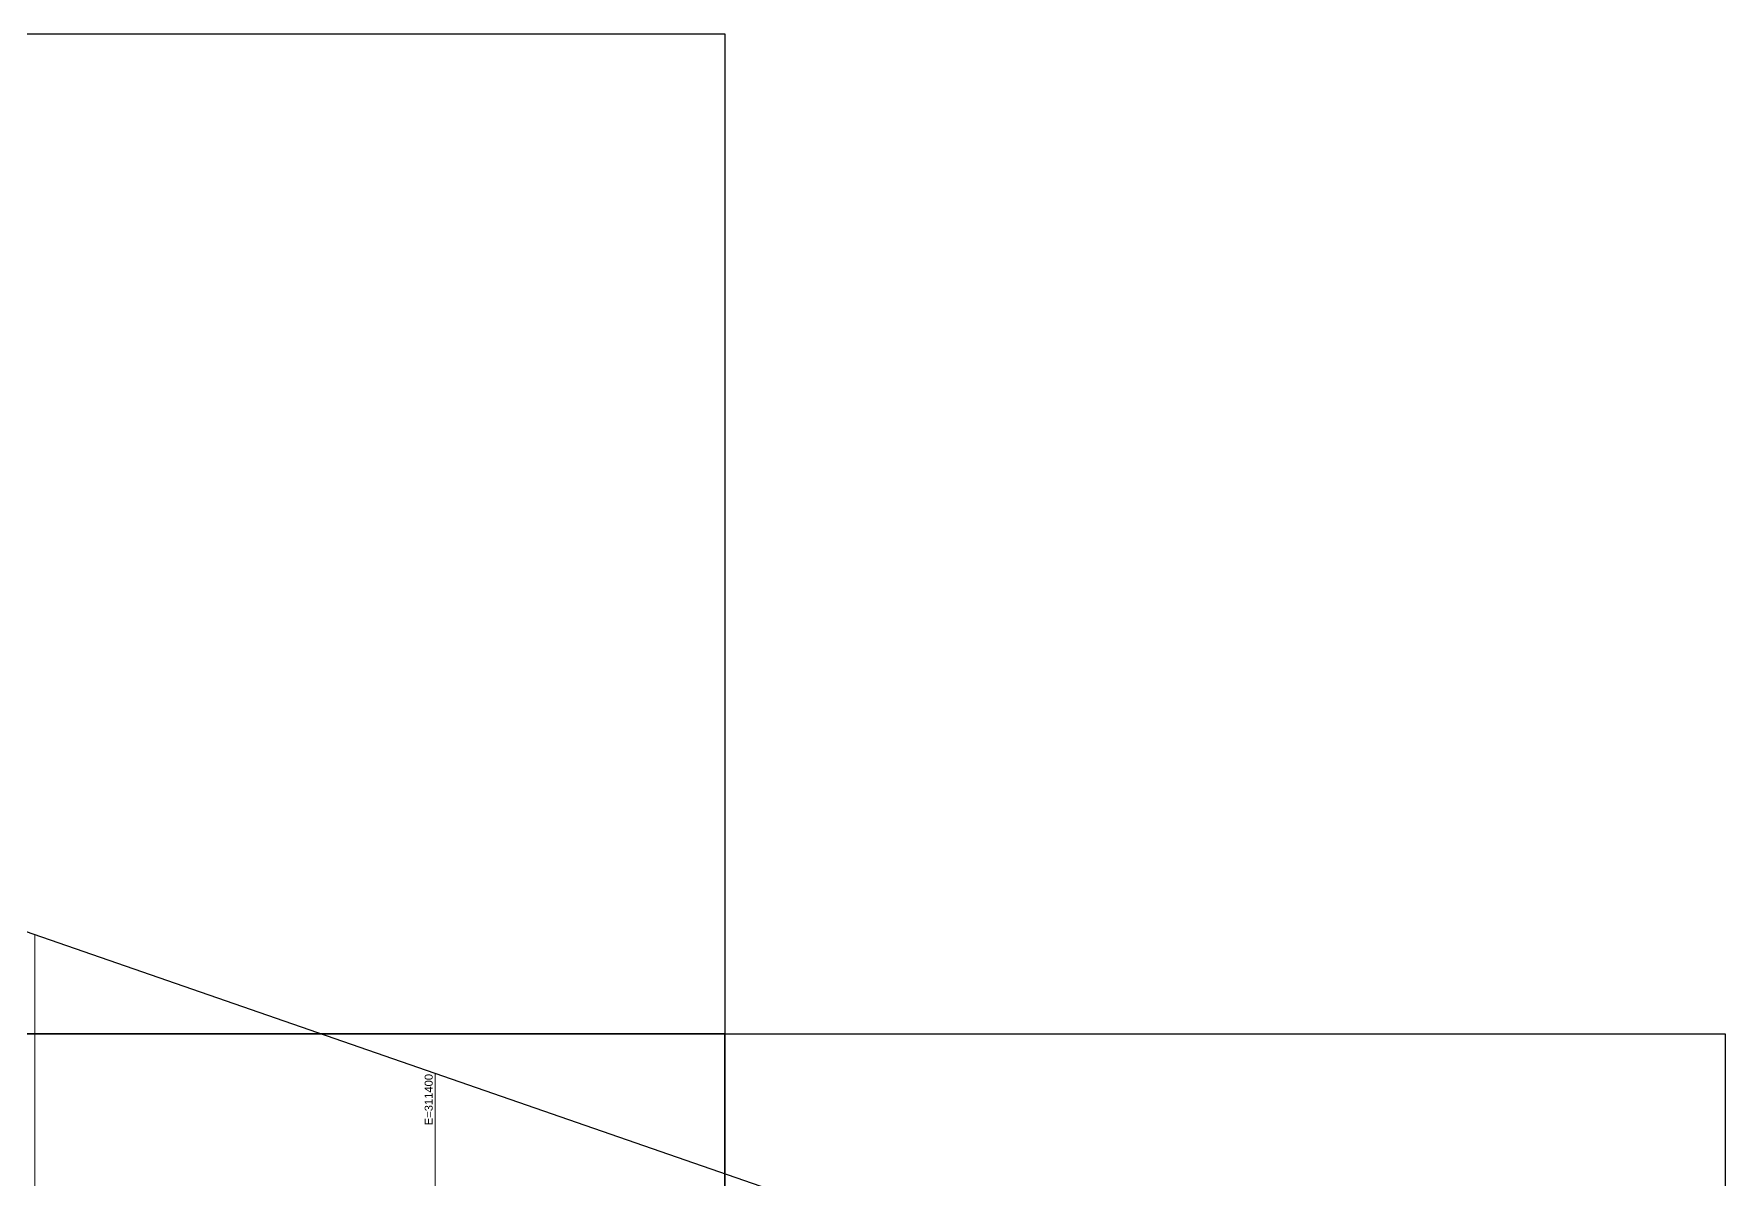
# Model space of a CAD drawing. Header units: metres. Extents: x 307545 to 341809, y 7387092 to 7434457.
# Drawn here: x 311199 to 312045, y 7432677 to 7433250 of the extents above; entities that cross this region are included whole.
import ezdxf
from ezdxf.enums import TextEntityAlignment as Align

# ---------------------------------------------------------------- set-up
doc = ezdxf.new("R2010")
doc.units = ezdxf.units.M
doc.header["$LTSCALE"] = 10
doc.layers.add('A-IMAGENS', color=255, linetype='Continuous')
doc.layers.add('F-SC-MALHA-TXT', color=8, linetype='Continuous')
doc.layers.add('A-VIEWPORTS', color=2, linetype='Continuous', plot=False)
doc.layers.add('F-VT-MALHA', color=8, linetype='Continuous', lineweight=0)
doc.styles.add('Arial', font='arial.ttf')
picture_1 = doc.add_image_def('image1.jpg', size_in_pixel=(5000, 5000))
picture_2 = doc.add_image_def('image8.jpg', size_in_pixel=(5000, 5000))
picture_3 = doc.add_image_def('image9.jpg', size_in_pixel=(5000, 5000))

# ---------------------------------------------------------------- blocks, each defined once
blk = doc.blocks.new('*U78')
at = {"layer": 'A-VIEWPORTS', "color": 2, "linetype": 'Continuous', "lineweight": -3}
blk.add_lwpolyline([(311537.89, 7432074.93), (310262.81, 7432516.9), (310450.81, 7433059.24), (311725.88, 7432617.27)], close=True, dxfattribs=at)

msp = doc.modelspace()

# ---------------------------------------------------------------- linework, layer by layer
at = {"layer": 'F-VT-MALHA'}
for p, q in [((311200, 7432799.55), (311200, 7432192.05)), ((311400, 7432730.23), (311400, 7432198.53))]:
    msp.add_line(p, q, dxfattribs=at)

# ---------------------------------------------------------------- block references
at = {"layer": 'A-VIEWPORTS', "color": 2, "linetype": 'Continuous', "lineweight": -3}
msp.add_blockref('*U78', (0, 0), dxfattribs=at)

# ---------------------------------------------------------------- texts
at = {"layer": 'F-SC-MALHA-TXT', "style": 'Arial'}
msp.add_text('E=311400', height=4, rotation=90, dxfattribs=at).set_placement((311400, 7432729.93), align=Align.BOTTOM_RIGHT)

# ---------------------------------------------------------------- pictures from other files: only their frames are drawn
at = {"layer": 'A-IMAGENS', "transparency": 33554687}
image = msp.add_image(picture_3, insert=(311044.9, 7432749.95), size_in_units=(500, 500), dxfattribs=dict(at, brightness=90))
image.dxf.flags = 6
image = msp.add_image(picture_2, insert=(311044.9, 7432249.95), size_in_units=(500, 500), dxfattribs=dict(at, brightness=90))
image.dxf.flags = 6
image = msp.add_image(picture_1, insert=(311544.9, 7432249.95), size_in_units=(500, 500), dxfattribs=dict(at, brightness=90))
image.dxf.flags = 6

doc.saveas('drawing.dxf')
